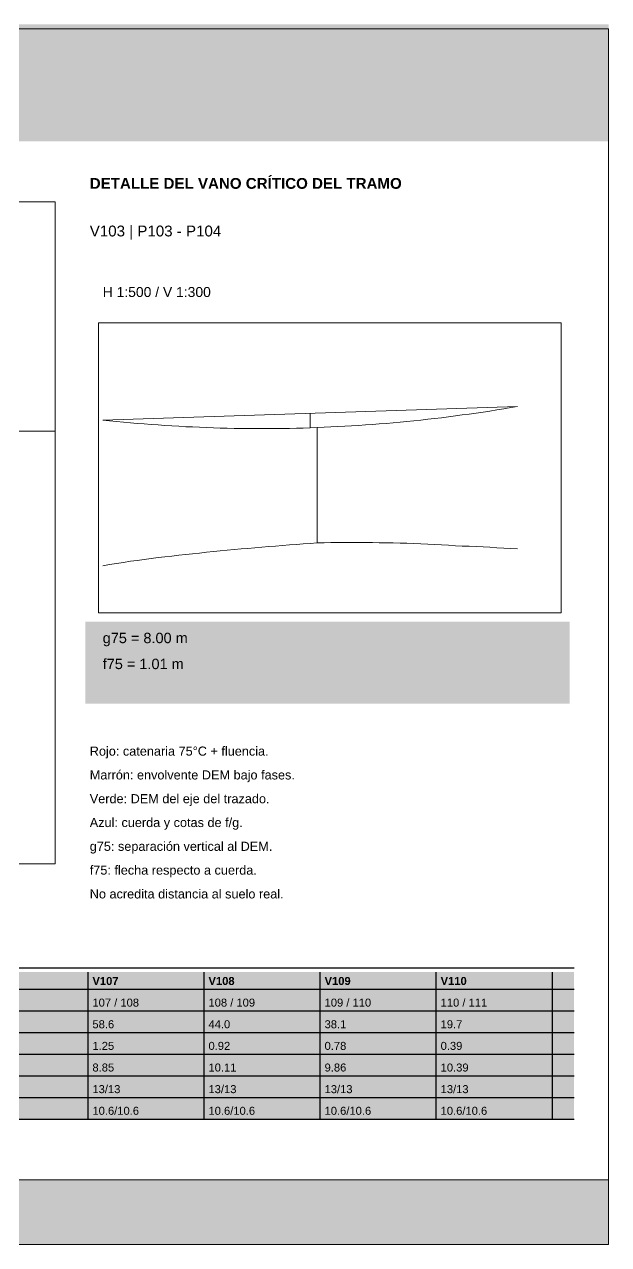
# Paper-space layout 'LP-PF-07' of a CAD drawing. Header units: metres, sheet in millimetres. Extents: x 8 to 412, y 8 to 290.
# Drawn here: x 276.9 to 412, y 8 to 290 of the extents above; entities that cross this region are included whole.
import ezdxf

# ---------------------------------------------------------------- set-up
doc = ezdxf.new("R2010")
doc.units = ezdxf.units.M
for name, color, linetype, lineweight, true_color in [('DETALLE', 7, 'Continuous', 13, 0x33434d), ('PERFIL_CONDUCTOR', 7, 'Continuous', 13, 0xc53643), ('PERFIL_TERRENO', 7, 'Continuous', 13, 0x976f49), ('PF_COTA', 7, 'Continuous', 0, 0x367db4), ('PF_GRID', 7, 'Continuous', 0, 0xdee6ea), ('ROTULO', 7, 'Continuous', 13, 0x18364a)]:
    doc.layers.add(name, color=color, linetype=linetype, lineweight=lineweight, true_color=true_color)
doc.layers.add('PRESENTACION', color=7, linetype='Continuous')
doc.styles.add('Arial', font='arial.ttf')
doc.styles.add('Arial-Bold', font='arialbd.ttf')

psp = doc.layouts.new('LP-PF-07')

# ---------------------------------------------------------------- hatches: boundary and pattern name
at = {"layer": 'PRESENTACION', "true_color": 0xeef4f7}
for points in [[(8, 263), (412, 263), (412, 290), (8, 290)], [(291, 133), (403, 133), (403, 152), (291, 152)], [(8, 8), (412, 8), (412, 23), (8, 23)]]:
    psp.add_hatch(color=7, dxfattribs=at).paths.add_polyline_path(points)
at = {"layer": 'PRESENTACION', "true_color": 0xe6eef2}
psp.add_hatch(color=7, dxfattribs=at).paths.add_polyline_path([(14, 64), (404, 64), (404, 71), (14, 71)])
at = {"layer": 'PRESENTACION', "true_color": 0xf6f8fa}
psp.add_hatch(color=7, dxfattribs=at).paths.add_polyline_path([(14, 37), (404, 37), (404, 64), (14, 64)])

# ---------------------------------------------------------------- linework, layer by layer
at = {"layer": 'DETALLE'}
for points in [[(32, 96), (284, 96), (284, 249), (32, 249)], [(294, 154), (401, 154), (401, 221), (294, 221)]]:
    psp.add_lwpolyline(points, close=True, dxfattribs=at)
at = {"layer": 'PERFIL_CONDUCTOR'}
psp.add_lwpolyline([(295, 198.56), (296.6, 198.39), (298.2, 198.23), (299.8, 198.07), (301.4, 197.93), (303, 197.79), (304.6, 197.66), (306.2, 197.54), (307.79, 197.42), (309.39, 197.31), (310.99, 197.21), (312.59, 197.12), (314.19, 197.03), (315.79, 196.96), (317.39, 196.88), (318.99, 196.82), (320.59, 196.77), (322.19, 196.72), (323.79, 196.68), (325.39, 196.64), (326.99, 196.62), (328.59, 196.6), (330.18, 196.59), (331.78, 196.58), (333.38, 196.59), (334.98, 196.6), (336.58, 196.62), (338.18, 196.64), (339.78, 196.68), (341.38, 196.72), (342.98, 196.77), (344.58, 196.82), (346.18, 196.89), (347.78, 196.96), (349.38, 197.04), (350.98, 197.12), (352.57, 197.22), (354.17, 197.32), (355.77, 197.43), (357.37, 197.54), (358.97, 197.66), (360.57, 197.8), (362.17, 197.93), (363.77, 198.08), (365.37, 198.23), (366.97, 198.39), (368.57, 198.56), (370.17, 198.74), (371.77, 198.92), (373.37, 199.11), (374.97, 199.31), (376.56, 199.51), (378.16, 199.73), (379.76, 199.95), (381.36, 200.18), (382.96, 200.41), (384.56, 200.65), (386.16, 200.9), (387.76, 201.16), (389.36, 201.43), (390.96, 201.7)], dxfattribs=at)
at = {"layer": 'PERFIL_TERRENO'}
psp.add_lwpolyline([(295, 164.89), (296.6, 165.16), (298.2, 165.42), (299.8, 165.67), (301.4, 165.91), (303, 166.14), (304.6, 166.36), (306.2, 166.57), (307.79, 166.77), (309.39, 166.96), (310.99, 167.13), (312.59, 167.31), (314.19, 167.49), (315.79, 167.66), (317.39, 167.83), (318.99, 167.99), (320.59, 168.15), (322.19, 168.31), (323.79, 168.47), (325.39, 168.62), (326.99, 168.77), (328.59, 168.91), (330.18, 169.05), (331.78, 169.19), (333.38, 169.32), (334.98, 169.45), (336.58, 169.58), (338.18, 169.71), (339.78, 169.83), (341.38, 169.94), (342.98, 170.06), (344.58, 170.17), (346.18, 170.2), (347.78, 170.23), (349.38, 170.25), (350.98, 170.26), (352.57, 170.26), (354.17, 170.26), (355.77, 170.26), (357.37, 170.24), (358.97, 170.22), (360.57, 170.19), (362.17, 170.16), (363.77, 170.11), (365.37, 170.07), (366.97, 170.01), (368.57, 169.95), (370.17, 169.88), (371.77, 169.8), (373.37, 169.72), (374.97, 169.63), (376.56, 169.53), (378.16, 169.45), (379.76, 169.38), (381.36, 169.31), (382.96, 169.23), (384.56, 169.15), (386.16, 169.06), (387.76, 168.97), (389.36, 168.88), (390.96, 168.78)], dxfattribs=at)
at = {"layer": 'PF_COTA'}
for p, q in [((295, 198.56), (390.96, 201.7)), ((342.98, 196.77), (342.98, 200.13)), ((344.58, 170.17), (344.58, 196.82))]:
    psp.add_line(p, q, dxfattribs=at)
at = {"layer": 'PF_GRID'}
for p, q in [((32, 196), (284, 196)), ((32, 96), (284, 96))]:
    psp.add_line(p, q, dxfattribs=at)
at = {"layer": 'PRESENTACION', "color": 254, "true_color": 0xdee6ea}
for p, q in [((14, 72), (404, 72)), ((291.62, 37), (291.62, 71)), ((318.46, 37), (318.46, 71)), ((345.31, 37), (345.31, 71)), ((372.15, 37), (372.15, 71)), ((399, 37), (399, 71)), ((14, 67), (404, 67)), ((14, 62), (404, 62)), ((14, 57), (404, 57)), ((14, 52), (404, 52)), ((14, 47), (404, 47)), ((14, 42), (404, 42)), ((14, 37), (404, 37))]:
    psp.add_line(p, q, dxfattribs=at)
at = {"layer": 'ROTULO'}
psp.add_line((8, 23), (412, 23), dxfattribs=at)
psp.add_lwpolyline([(8, 8), (412, 8), (412, 289), (8, 289)], close=True, dxfattribs=at)

# ---------------------------------------------------------------- texts
at = {"layer": 'ROTULO', "color": 159, "true_color": 0x18364a, "style": 'Arial-Bold'}
psp.add_text('DETALLE DEL VANO CRÍTICO DEL TRAMO', height=2.5, dxfattribs=at).set_placement((292, 252))
at = {"layer": 'ROTULO'}
for s, height, style, p in [('V103 | P103 - P104', 2.5, 'Arial', (292, 241)), ('H 1:500 / V 1:300', 2.3, 'Arial', (295, 227)), ('g75 = 8.00 m', 2.4, 'Arial', (295, 147)), ('f75 = 1.01 m', 2.4, 'Arial', (295, 141)), ('Rojo: catenaria 75°C + fluencia.', 2.1, 'Arial', (292, 121)), ('Marrón: envolvente DEM bajo fases.', 2.1, 'Arial', (292, 115.5)), ('Verde: DEM del eje del trazado.', 2.1, 'Arial', (292, 110)), ('Azul: cuerda y cotas de f/g.', 2.1, 'Arial', (292, 104.5)), ('g75: separación vertical al DEM.', 2.1, 'Arial', (292, 99)), ('f75: flecha respecto a cuerda.', 2.1, 'Arial', (292, 93.5)), ('No acredita distancia al suelo real.', 2.1, 'Arial', (292, 88)), ('V107', 1.85, 'Arial-Bold', (292.62, 68)), ('V108', 1.85, 'Arial-Bold', (319.46, 68)), ('V109', 1.85, 'Arial-Bold', (346.31, 68)), ('V110', 1.85, 'Arial-Bold', (373.15, 68)), ('107 / 108', 1.85, 'Arial', (292.62, 63)), ('108 / 109', 1.85, 'Arial', (319.46, 63)), ('109 / 110', 1.85, 'Arial', (346.31, 63)), ('110 / 111', 1.85, 'Arial', (373.15, 63)), ('58.6', 1.85, 'Arial', (292.62, 58)), ('44.0', 1.85, 'Arial', (319.46, 58)), ('38.1', 1.85, 'Arial', (346.31, 58)), ('19.7', 1.85, 'Arial', (373.15, 58)), ('1.25', 1.85, 'Arial', (292.62, 53)), ('0.92', 1.85, 'Arial', (319.46, 53)), ('0.78', 1.85, 'Arial', (346.31, 53)), ('0.39', 1.85, 'Arial', (373.15, 53)), ('8.85', 1.85, 'Arial', (292.62, 48)), ('10.11', 1.85, 'Arial', (319.46, 48)), ('9.86', 1.85, 'Arial', (346.31, 48)), ('10.39', 1.85, 'Arial', (373.15, 48)), ('13/13', 1.85, 'Arial', (292.62, 43)), ('13/13', 1.85, 'Arial', (319.46, 43)), ('13/13', 1.85, 'Arial', (346.31, 43)), ('13/13', 1.85, 'Arial', (373.15, 43)), ('10.6/10.6', 1.85, 'Arial', (292.62, 38)), ('10.6/10.6', 1.85, 'Arial', (319.46, 38)), ('10.6/10.6', 1.85, 'Arial', (346.31, 38)), ('10.6/10.6', 1.85, 'Arial', (373.15, 38))]:
    psp.add_text(s, height=height, dxfattribs=dict(at, style=style)).set_placement(p)

doc.saveas('drawing.dxf')
